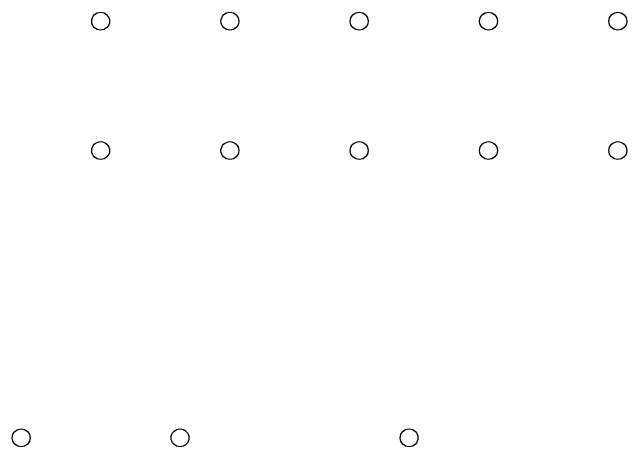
# Model space of a CAD drawing. Extents: x 0.01 to 2.25, y -0.25 to 3.61.
# Drawn here: x 0.5817 to 1.0569, y 0.3211 to 0.6569 of the extents above; entities that cross this region are included whole.
import ezdxf

# ---------------------------------------------------------------- set-up
doc = ezdxf.new("R2010")
doc.units = 0
doc.header["$MEASUREMENT"] = 0
doc.layers.add('BLACK', color=7, linetype='CONTINUOUS')

msp = doc.modelspace()

# ---------------------------------------------------------------- linework, layer by layer
at = {"layer": 'BLACK'}
for centre in [(0.65, 0.65), (0.75, 0.65), (0.85, 0.65), (0.95, 0.65), (1.05, 0.65), (0.65, 0.55), (0.75, 0.55), (0.85, 0.55), (0.95, 0.55), (1.05, 0.55), (0.58858, 0.32795), (0.71142, 0.32795), (0.88858, 0.32795)]:
    msp.add_circle(centre, 0.00689, dxfattribs=at)

doc.saveas('drawing.dxf')
